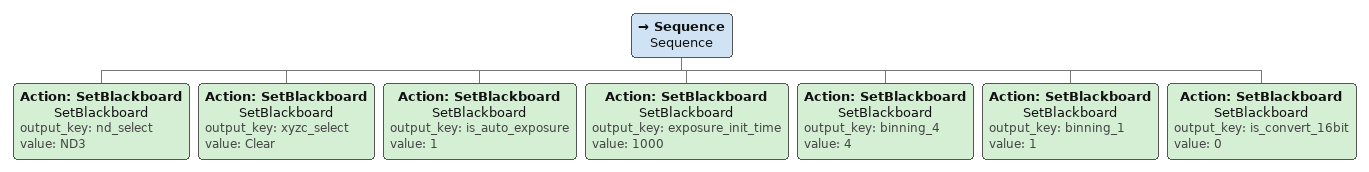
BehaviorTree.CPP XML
<Sequence name="Sequence">
 <Action name="SetBlackboard" ID="SetBlackboard" output_key="nd_select" value="ND3"/>
 <Action name="SetBlackboard" ID="SetBlackboard" output_key="xyzc_select" value="Clear"/>
 <Action name="SetBlackboard" ID="SetBlackboard" output_key="is_auto_exposure" value="1"/>
 <Action name="SetBlackboard" ID="SetBlackboard" output_key="exposure_init_time" value="1000"/>
 <Action name="SetBlackboard" ID="SetBlackboard" output_key="binning_4" value="4"/>
 <Action name="SetBlackboard" ID="SetBlackboard" output_key="binning_1" value="1"/>
 <Action name="SetBlackboard" ID="SetBlackboard" output_key="is_convert_16bit" value="0"/>
</Sequence>
